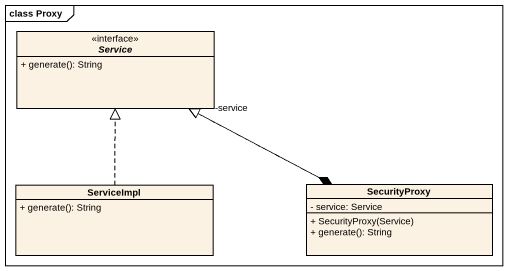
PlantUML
@startuml
mainframe class Proxy
hide circle
hide empty members
skinparam classAttributeIconSize 0
interface Service <<interface>> {
  + generate(): String
}
class ServiceImpl {
  + generate(): String
}
class SecurityProxy {
  - service: Service
  + SecurityProxy(Service)
  + generate(): String
}
Service "-service" -right-* SecurityProxy
ServiceImpl .up.|> Service
SecurityProxy .left.|> Service
@enduml
